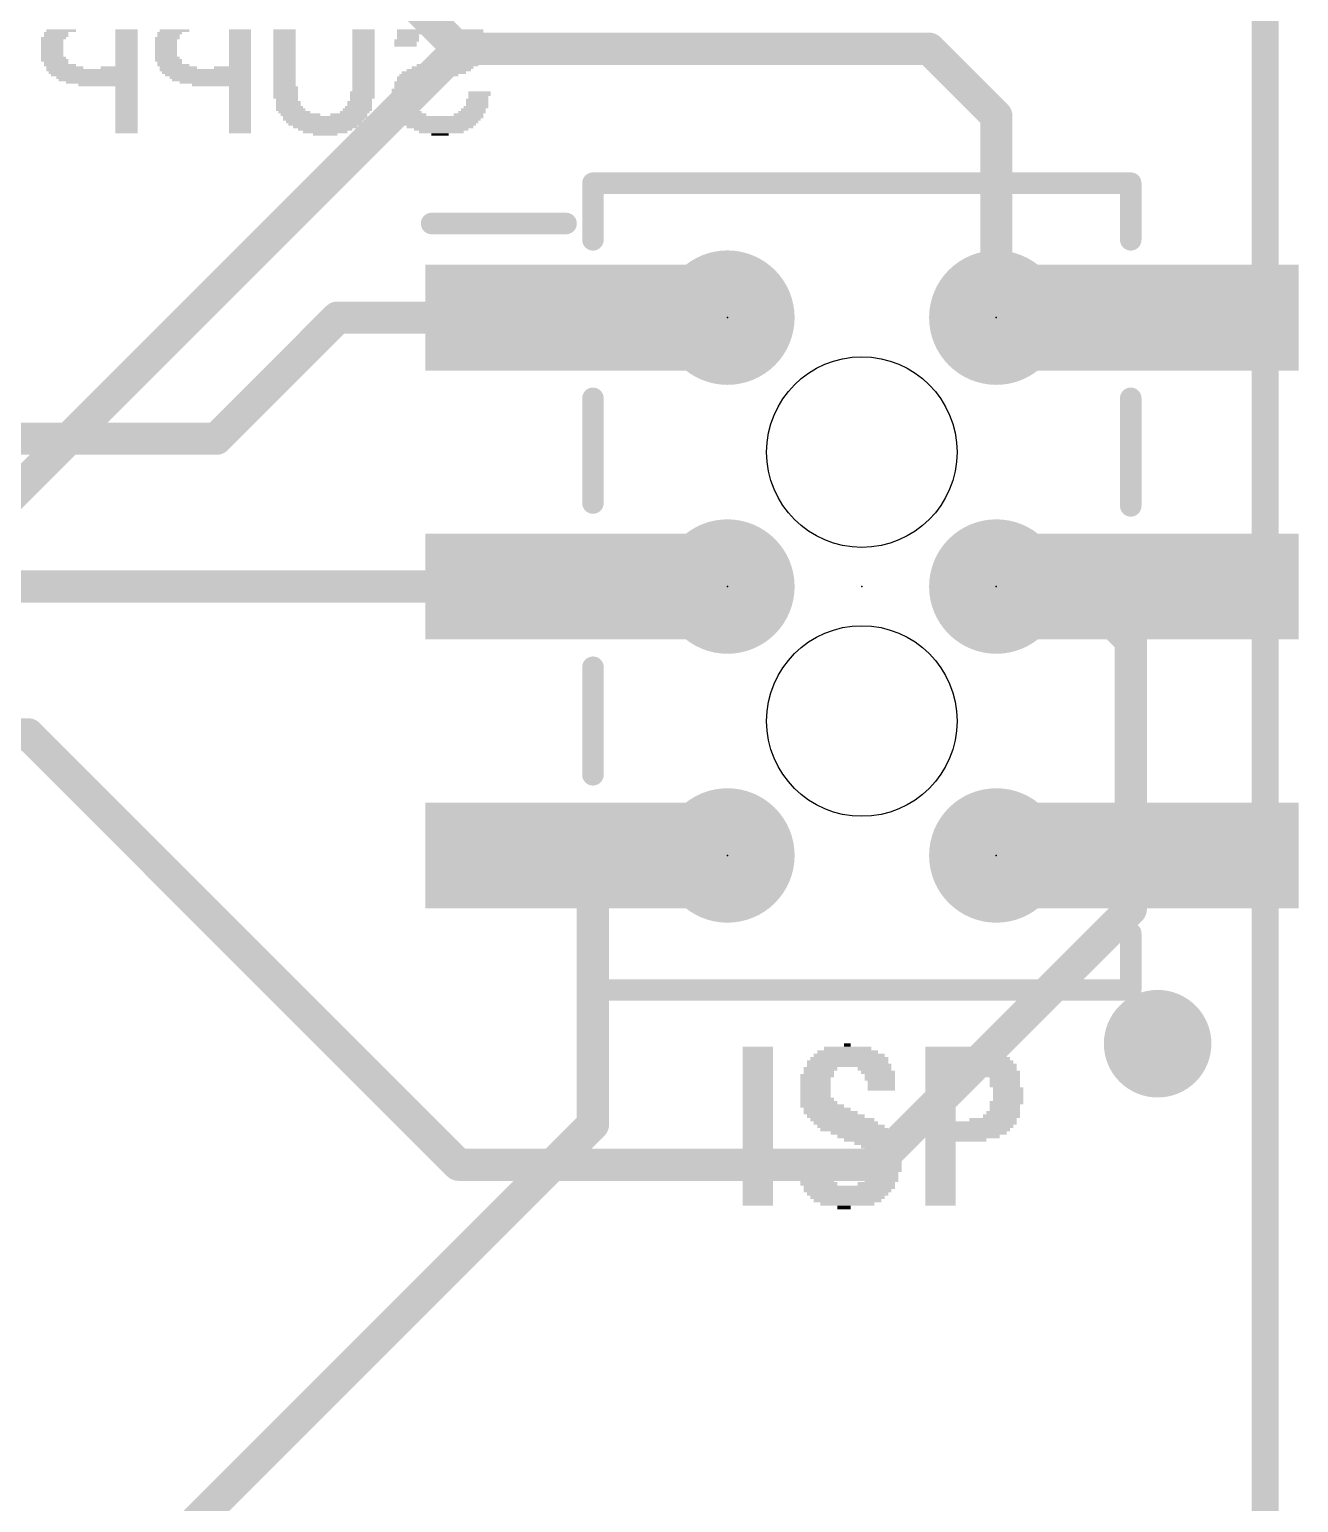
# Model space of a CAD drawing. Extents: x -0.75 to 3.47, y -1.8 to 2.11.
# Drawn here: x 2.24 to 2.712, y 0.759 to 1.307 of the extents above; entities that cross this region are included whole.
import ezdxf

# ---------------------------------------------------------------- set-up
doc = ezdxf.new("R2010")
doc.units = 0
doc.header["$MEASUREMENT"] = 0
doc.layers.get('0').update_dxf_attribs({"linetype": 'CONTINUOUS'})
for name, color, linetype in [('1', 22, 'CONTINUOUS'), ('16', 175, 'CONTINUOUS'), ('18', 82, 'CONTINUOUS'), ('20', 7, 'CONTINUOUS'), ('21', 32, 'CONTINUOUS'), ('22', 2, 'CONTINUOUS'), ('23', 7, 'CONTINUOUS'), ('24', 7, 'CONTINUOUS'), ('51', 53, 'CONTINUOUS')]:
    doc.layers.add(name, color=color, linetype=linetype)

# ---------------------------------------------------------------- blocks, each defined once
blk = doc.blocks.new('RECT')
blk.add_solid([(-0.5, -0.5), (0.5, -0.5), (-0.5, 0.5), (0.5, 0.5)])
blk = doc.blocks.new('PIE')
at = {"const_width": 0.5}
blk.add_lwpolyline([(0, -0.25, 1), (0, 0.25, 1), (0, -0.25)], format="xyb", dxfattribs=at)
blk = doc.blocks.new('ROUNDV')
at = {"const_width": 0.5}
blk.add_lwpolyline([(0, -0.25, 1), (0, 0.25, 1), (0, -0.25)], format="xyb", dxfattribs=at)

msp = doc.modelspace()

# ---------------------------------------------------------------- linework, layer by layer
at = {"layer": '1'}
for points, const_width in [([(2.7, 1.49), (2.7, 0.2)], 0.01), ([(2.4, 1.3), (2.37, 1.33)], 0.012), ([(2.2, 1.1), (2.4, 1.3)], 0.012), ([(2.4, 1.3), (2.575, 1.3)], 0.012), ([(2.575, 1.3), (2.6, 1.275)], 0.012), ([(2.6, 1.2), (2.6, 1.275)], 0.012), ([(2.45, 1.2), (2.5, 1.2)], 0.012), ([(2.65, 1.2), (2.6, 1.2)], 0.012), ([(2.45, 1.1), (2.5, 1.1)], 0.012), ([(2.65, 1.1), (2.6, 1.1)], 0.012), ([(2.45, 1), (2.5, 1)], 0.012), ([(2.45, 0.9), (2.45, 1)], 0.012), ([(2.075, 0.525), (2.45, 0.9)], 0.012)]:
    msp.add_lwpolyline(points, dxfattribs=dict(at, const_width=const_width))
at = {"layer": '1', "const_width": 0.006}
for points in [[(2.4, 1.303, 1), (2.4, 1.297)], [(2.402121, 1.297879, 1), (2.397879, 1.302121)], [(2.397879, 1.297879, 1), (2.402121, 1.302121)], [(2.577121, 1.302121, 1), (2.572879, 1.297879)], [(2.575, 1.297, 1), (2.575, 1.303)], [(2.603, 1.275, 1), (2.597, 1.275)], [(2.597879, 1.272879, 1), (2.602121, 1.277121)], [(2.45, 1.203, 1), (2.45, 1.197)], [(2.5, 1.197, 1), (2.5, 1.203)], [(2.6, 1.203, 1), (2.6, 1.197)], [(2.65, 1.197, 1), (2.65, 1.203)], [(2.597, 1.2, 1), (2.603, 1.2)], [(2.45, 1.103, 1), (2.45, 1.097)], [(2.5, 1.097, 1), (2.5, 1.103)], [(2.6, 1.103, 1), (2.6, 1.097)], [(2.65, 1.097, 1), (2.65, 1.103)], [(2.45, 1.003, 1), (2.45, 0.997)], [(2.453, 1, 1), (2.447, 1)], [(2.5, 0.997, 1), (2.5, 1.003)], [(2.452121, 0.897879, 1), (2.447879, 0.902121)], [(2.447, 0.9, 1), (2.453, 0.9)]]:
    msp.add_lwpolyline(points, format="xyb", dxfattribs=at)
at = {"layer": '16'}
for points, const_width in [([(2.7, 1.49), (2.7, 0.2)], 0.01), ([(2.355, 1.2), (2.31, 1.155)], 0.012), ([(2.5, 1.2), (2.355, 1.2)], 0.012), ([(2.31, 1.155), (1.545, 1.155)], 0.012), ([(1.555, 1.1), (2.5, 1.1)], 0.012), ([(2.6, 1.1), (2.63, 1.1)], 0.012), ([(2.63, 1.1), (2.65, 1.08)], 0.012), ([(2.65, 1.08), (2.65, 0.98)], 0.012), ([(2.24, 1.045), (1.555, 1.045)], 0.012), ([(2.4, 0.885), (2.24, 1.045)], 0.012), ([(2.555, 0.885), (2.65, 0.98)], 0.012), ([(2.555, 0.885), (2.4, 0.885)], 0.012)]:
    msp.add_lwpolyline(points, dxfattribs=dict(at, const_width=const_width))
at = {"layer": '16', "const_width": 0.006}
for points in [[(2.355, 1.203, 1), (2.355, 1.197)], [(2.357121, 1.197879, 1), (2.352879, 1.202121)], [(2.5, 1.197, 1), (2.5, 1.203)], [(2.307879, 1.157121, 1), (2.312121, 1.152879)], [(2.31, 1.152, 1), (2.31, 1.158)], [(2.5, 1.097, 1), (2.5, 1.103)], [(2.6, 1.103, 1), (2.6, 1.097)], [(2.632121, 1.102121, 1), (2.627879, 1.097879)], [(2.63, 1.097, 1), (2.63, 1.103)], [(2.653, 1.08, 1), (2.647, 1.08)], [(2.647879, 1.077879, 1), (2.652121, 1.082121)], [(2.242121, 1.047121, 1), (2.237879, 1.042879)], [(2.24, 1.042, 1), (2.24, 1.048)], [(2.647, 0.98, 1), (2.653, 0.98)], [(2.652121, 0.977879, 1), (2.647879, 0.982121)], [(2.4, 0.888, 1), (2.4, 0.882)], [(2.397879, 0.882879, 1), (2.402121, 0.887121)], [(2.552879, 0.887121, 1), (2.557121, 0.882879)], [(2.555, 0.882, 1), (2.555, 0.888)]]:
    msp.add_lwpolyline(points, format="xyb", dxfattribs=at)
at = {"layer": '20', "const_width": 0.008}
msp.add_lwpolyline([(2.7, 1.49), (2.7, 0.2)], dxfattribs=at)
at = {"layer": '20'}
for centre in [(2.55, 1.15), (2.55, 1.05)]:
    msp.add_circle(centre, 0.035433, dxfattribs=at)
at = {"layer": '21', "const_width": 0.008}
for points in [[(2.65, 1.25), (2.45, 1.25)], [(2.45, 1.25), (2.45, 1.228937)], [(2.65, 1.228937), (2.65, 1.25)], [(2.39, 1.235), (2.44, 1.235)], [(2.45, 1.17), (2.45, 1.131063)], [(2.65, 1.17), (2.65, 1.13)], [(2.45, 1.07), (2.45, 1.03)], [(2.65, 1.07), (2.65, 1.03)], [(2.45, 0.95), (2.45, 0.971063)], [(2.65, 0.971063), (2.65, 0.95)], [(2.65, 0.95), (2.45, 0.95)]]:
    msp.add_lwpolyline(points, dxfattribs=at)
at = {"layer": '21', "const_width": 0.004}
for points in [[(2.45, 1.252, 1), (2.45, 1.248)], [(2.452, 1.25, 1), (2.448, 1.25)], [(2.652, 1.25, 1), (2.648, 1.25)], [(2.65, 1.248, 1), (2.65, 1.252)], [(2.39, 1.237, 1), (2.39, 1.233)], [(2.44, 1.233, 1), (2.44, 1.237)], [(2.448, 1.228937, 1), (2.452, 1.228937)], [(2.648, 1.228937, 1), (2.652, 1.228937)], [(2.452, 1.17, 1), (2.448, 1.17)], [(2.652, 1.17, 1), (2.648, 1.17)], [(2.448, 1.131063, 1), (2.452, 1.131063)], [(2.648, 1.13, 1), (2.652, 1.13)], [(2.452, 1.07, 1), (2.448, 1.07)], [(2.652, 1.07, 1), (2.648, 1.07)], [(2.448, 1.03, 1), (2.452, 1.03)], [(2.648, 1.03, 1), (2.652, 1.03)], [(2.452, 0.971063, 1), (2.448, 0.971063)], [(2.652, 0.971063, 1), (2.648, 0.971063)], [(2.45, 0.952, 1), (2.45, 0.948)], [(2.65, 0.948, 1), (2.65, 0.952)], [(2.448, 0.95, 1), (2.452, 0.95)], [(2.648, 0.95, 1), (2.652, 0.95)]]:
    msp.add_lwpolyline(points, format="xyb", dxfattribs=at)
at = {"layer": '23'}
msp.add_point((2.55, 1.1), dxfattribs=at)
at = {"layer": '24'}
for p in [(2.5, 1.2), (2.6, 1.2), (2.5, 1.1), (2.6, 1.1), (2.5, 1), (2.6, 1)]:
    msp.add_point(p, dxfattribs=at)

# ---------------------------------------------------------------- block references
at = {"layer": '1', "xscale": 0.124803, "yscale": 0.03937}
for p in [(2.45, 1.2), (2.65, 1.2), (2.45, 1.1), (2.65, 1.1), (2.45, 1), (2.65, 1)]:
    msp.add_blockref('RECT', p, dxfattribs=at)
at = {"layer": '16', "xscale": 0.05, "yscale": 0.05}
for p in [(2.5, 1.2), (2.6, 1.2), (2.5, 1.1), (2.6, 1.1), (2.5, 1), (2.6, 1)]:
    msp.add_blockref('PIE', p, dxfattribs=at)
at = {"layer": '18', "xscale": 0.04, "yscale": 0.04}
for p in [(2.5, 1.2), (2.5, 1.2), (2.6, 1.2), (2.6, 1.2), (2.5, 1.1), (2.5, 1.1), (2.6, 1.1), (2.6, 1.1), (2.5, 1), (2.5, 1), (2.6, 1), (2.6, 1), (2.66, 0.93), (2.66, 0.93)]:
    msp.add_blockref('ROUNDV', p, dxfattribs=at)
at = {"layer": '21'}
for p, xscale, yscale in [((2.51135, 0.92821), 0.0113, 0.00126), ((2.51135, 0.92695), 0.0113, 0.00126), ((2.51135, 0.92569), 0.0113, 0.00126), ((2.5453, 0.92569), 0.0264, 0.00126), ((2.5447, 0.92695), 0.0226, 0.00126), ((2.5447, 0.92821), 0.0176, 0.00126), ((2.54465, 0.929465), 0.0025, 0.00125), ((2.58495, 0.92821), 0.0227, 0.00126), ((2.58745, 0.92695), 0.0277, 0.00126), ((2.5887, 0.92569), 0.0302, 0.00126), ((2.51135, 0.924435), 0.0113, 0.00125), ((2.51135, 0.92318), 0.0113, 0.00126), ((2.51135, 0.92192), 0.0113, 0.00126), ((2.51135, 0.92066), 0.0113, 0.00126), ((2.5346, 0.92066), 0.0126, 0.00126), ((2.5447, 0.92318), 0.0302, 0.00126), ((2.5453, 0.92192), 0.0314, 0.00126), ((2.5453, 0.924435), 0.029, 0.00125), ((2.55475, 0.92066), 0.0125, 0.00126), ((2.58935, 0.924435), 0.0315, 0.00125), ((2.58995, 0.92318), 0.0327, 0.00126), ((2.5906, 0.92192), 0.034, 0.00126), ((2.5906, 0.92066), 0.034, 0.00126), ((2.51135, 0.9194), 0.0113, 0.00126), ((2.51135, 0.918145), 0.0113, 0.00125), ((2.51135, 0.91689), 0.0113, 0.00126), ((2.51135, 0.91563), 0.0113, 0.00126), ((2.51135, 0.91437), 0.0113, 0.00126), ((2.5334, 0.918145), 0.0126, 0.00125), ((2.53275, 0.91689), 0.0113, 0.00126), ((2.53275, 0.91563), 0.0113, 0.00126), ((2.53275, 0.91437), 0.0113, 0.00126), ((2.534, 0.9194), 0.0114, 0.00126), ((2.556, 0.9194), 0.0126, 0.00126), ((2.55665, 0.918145), 0.0113, 0.00125), ((2.55665, 0.91689), 0.0113, 0.00126), ((2.55725, 0.91563), 0.0101, 0.00126), ((2.55725, 0.91437), 0.0101, 0.00126), ((2.57925, 0.9194), 0.0113, 0.00126), ((2.57925, 0.918145), 0.0113, 0.00125), ((2.57925, 0.91689), 0.0113, 0.00126), ((2.57925, 0.91563), 0.0113, 0.00126), ((2.57925, 0.91437), 0.0113, 0.00126), ((2.60125, 0.9194), 0.0151, 0.00126), ((2.60255, 0.918145), 0.0125, 0.00125), ((2.60315, 0.91689), 0.0113, 0.00126), ((2.60315, 0.91563), 0.0113, 0.00126), ((2.60315, 0.91437), 0.0113, 0.00126), ((2.51135, 0.91311), 0.0113, 0.00126), ((2.51135, 0.911855), 0.0113, 0.00125), ((2.51135, 0.9106), 0.0113, 0.00126), ((2.51135, 0.90934), 0.0113, 0.00126), ((2.53275, 0.91311), 0.0113, 0.00126), ((2.53275, 0.911855), 0.0113, 0.00125), ((2.53275, 0.9106), 0.0113, 0.00126), ((2.5334, 0.90934), 0.0126, 0.00126), ((2.55725, 0.91311), 0.0101, 0.00126), ((2.57925, 0.91311), 0.0113, 0.00126), ((2.57925, 0.911855), 0.0113, 0.00125), ((2.57925, 0.9106), 0.0113, 0.00126), ((2.57925, 0.90934), 0.0113, 0.00126), ((2.60445, 0.91311), 0.0113, 0.00126), ((2.60445, 0.911855), 0.0113, 0.00125), ((2.60445, 0.9106), 0.0113, 0.00126), ((2.60445, 0.90934), 0.0113, 0.00126), ((2.51135, 0.90808), 0.0113, 0.00126), ((2.51135, 0.90682), 0.0113, 0.00126), ((2.51135, 0.905565), 0.0113, 0.00125), ((2.51135, 0.90431), 0.0113, 0.00126), ((2.534, 0.90808), 0.0138, 0.00126), ((2.53525, 0.90682), 0.0163, 0.00126), ((2.5371, 0.905565), 0.0176, 0.00125), ((2.5384, 0.90431), 0.0202, 0.00126), ((2.57925, 0.90808), 0.0113, 0.00126), ((2.57925, 0.90682), 0.0113, 0.00126), ((2.57925, 0.905565), 0.0113, 0.00125), ((2.57925, 0.90431), 0.0113, 0.00126), ((2.60255, 0.90431), 0.0125, 0.00126), ((2.6038, 0.90808), 0.0126, 0.00126), ((2.60315, 0.90682), 0.0113, 0.00126), ((2.60315, 0.905565), 0.0113, 0.00125), ((2.51135, 0.90305), 0.0113, 0.00126), ((2.51135, 0.90179), 0.0113, 0.00126), ((2.51135, 0.900535), 0.0113, 0.00125), ((2.51135, 0.89928), 0.0113, 0.00126), ((2.51135, 0.89802), 0.0113, 0.00126), ((2.5403, 0.90305), 0.0214, 0.00126), ((2.54275, 0.90179), 0.0239, 0.00126), ((2.54405, 0.900535), 0.0239, 0.00125), ((2.54595, 0.89928), 0.0251, 0.00126), ((2.5472, 0.89802), 0.0252, 0.00126), ((2.57925, 0.90305), 0.0113, 0.00126), ((2.57925, 0.90179), 0.0113, 0.00126), ((2.5906, 0.900535), 0.034, 0.00125), ((2.58995, 0.89928), 0.0327, 0.00126), ((2.58935, 0.89802), 0.0315, 0.00126), ((2.5988, 0.90179), 0.0176, 0.00126), ((2.6019, 0.90305), 0.0138, 0.00126), ((2.51135, 0.89676), 0.0113, 0.00126), ((2.51135, 0.8955), 0.0113, 0.00126), ((2.51135, 0.894245), 0.0113, 0.00125), ((2.51135, 0.89299), 0.0113, 0.00126), ((2.5497, 0.89676), 0.0226, 0.00126), ((2.5516, 0.8955), 0.0214, 0.00126), ((2.5535, 0.894245), 0.0202, 0.00125), ((2.5554, 0.89299), 0.0164, 0.00126), ((2.5887, 0.89676), 0.0302, 0.00126), ((2.58745, 0.8955), 0.0277, 0.00126), ((2.58495, 0.894245), 0.0227, 0.00125), ((2.57925, 0.89299), 0.0113, 0.00126), ((2.51135, 0.89173), 0.0113, 0.00126), ((2.51135, 0.89047), 0.0113, 0.00126), ((2.51135, 0.88921), 0.0113, 0.00126), ((2.51135, 0.887955), 0.0113, 0.00125), ((2.55665, 0.89173), 0.0139, 0.00126), ((2.5579, 0.89047), 0.0138, 0.00126), ((2.5579, 0.88921), 0.0138, 0.00126), ((2.5585, 0.887955), 0.0126, 0.00125), ((2.57925, 0.89173), 0.0113, 0.00126), ((2.57925, 0.89047), 0.0113, 0.00126), ((2.57925, 0.88921), 0.0113, 0.00126), ((2.57925, 0.887955), 0.0113, 0.00125), ((2.51135, 0.8867), 0.0113, 0.00126), ((2.51135, 0.88544), 0.0113, 0.00126), ((2.51135, 0.88418), 0.0113, 0.00126), ((2.51135, 0.882925), 0.0113, 0.00125), ((2.51135, 0.88167), 0.0113, 0.00126), ((2.53145, 0.8867), 0.0113, 0.00126), ((2.53145, 0.88544), 0.0113, 0.00126), ((2.53145, 0.88418), 0.0113, 0.00126), ((2.53145, 0.882925), 0.0113, 0.00125), ((2.53275, 0.88167), 0.0113, 0.00126), ((2.5585, 0.8867), 0.0126, 0.00126), ((2.5585, 0.88544), 0.0126, 0.00126), ((2.5585, 0.88418), 0.0126, 0.00126), ((2.5585, 0.882925), 0.0126, 0.00125), ((2.5579, 0.88167), 0.0114, 0.00126), ((2.57925, 0.8867), 0.0113, 0.00126), ((2.57925, 0.88544), 0.0113, 0.00126), ((2.57925, 0.88418), 0.0113, 0.00126), ((2.57925, 0.882925), 0.0113, 0.00125), ((2.57925, 0.88167), 0.0113, 0.00126), ((2.51135, 0.88041), 0.0113, 0.00126), ((2.51135, 0.87915), 0.0113, 0.00126), ((2.51135, 0.87789), 0.0113, 0.00126), ((2.51135, 0.876635), 0.0113, 0.00125), ((2.53275, 0.88041), 0.0113, 0.00126), ((2.5334, 0.87915), 0.0126, 0.00126), ((2.534, 0.87789), 0.0138, 0.00126), ((2.5453, 0.876635), 0.034, 0.00125), ((2.5554, 0.87789), 0.0138, 0.00126), ((2.5573, 0.87915), 0.0126, 0.00126), ((2.5579, 0.88041), 0.0114, 0.00126), ((2.57925, 0.88041), 0.0113, 0.00126), ((2.57925, 0.87915), 0.0113, 0.00126), ((2.57925, 0.87789), 0.0113, 0.00126), ((2.57925, 0.876635), 0.0113, 0.00125), ((2.51135, 0.87538), 0.0113, 0.00126), ((2.51135, 0.87412), 0.0113, 0.00126), ((2.51135, 0.87286), 0.0113, 0.00126), ((2.51135, 0.8716), 0.0113, 0.00126), ((2.54465, 0.87538), 0.0327, 0.00126), ((2.5447, 0.87412), 0.0302, 0.00126), ((2.54465, 0.87286), 0.0277, 0.00126), ((2.5447, 0.8716), 0.0252, 0.00126), ((2.57925, 0.87538), 0.0113, 0.00126), ((2.57925, 0.87412), 0.0113, 0.00126), ((2.57925, 0.87286), 0.0113, 0.00126), ((2.57925, 0.8716), 0.0113, 0.00126), ((2.51135, 0.870345), 0.0113, 0.00125), ((2.54465, 0.870345), 0.0201, 0.00125), ((2.5434, 0.86909), 0.005, 0.00126), ((2.57925, 0.870345), 0.0113, 0.00125)]:
    msp.add_blockref('RECT', p, dxfattribs=dict(at, xscale=xscale, yscale=yscale))
at = {"layer": '22', "rotation": 180}
for p, xscale, yscale in [((2.249384, 1.303952), 0.0092, 0.0009199999999999999), ((2.250334, 1.305787), 0.0091, 0.00091), ((2.250334, 1.304872), 0.0091, 0.0009199999999999999), ((2.252184, 1.306702), 0.011, 0.0009199999999999999), ((2.276534, 1.306702), 0.0083, 0.0009199999999999999), ((2.276534, 1.305787), 0.0083, 0.00091), ((2.276534, 1.304872), 0.0083, 0.0009199999999999999), ((2.276534, 1.303952), 0.0083, 0.0009199999999999999), ((2.291684, 1.303952), 0.0092, 0.0009199999999999999), ((2.292584, 1.305787), 0.0092, 0.00091), ((2.292134, 1.304872), 0.0083, 0.0009199999999999999), ((2.294384, 1.306702), 0.011, 0.0009199999999999999), ((2.318734, 1.306702), 0.0083, 0.0009199999999999999), ((2.318734, 1.305787), 0.0083, 0.00091), ((2.318734, 1.304872), 0.0083, 0.0009199999999999999), ((2.318734, 1.303952), 0.0083, 0.0009199999999999999), ((2.335284, 1.306702), 0.0082, 0.0009199999999999999), ((2.335284, 1.305787), 0.0082, 0.00091), ((2.335284, 1.304872), 0.0082, 0.0009199999999999999), ((2.335284, 1.303952), 0.0082, 0.0009199999999999999), ((2.364634, 1.306702), 0.0083, 0.0009199999999999999), ((2.364634, 1.305787), 0.0083, 0.00091), ((2.364634, 1.304872), 0.0083, 0.0009199999999999999), ((2.364634, 1.303952), 0.0083, 0.0009199999999999999), ((2.382134, 1.306702), 0.0101, 0.0009199999999999999), ((2.381684, 1.305787), 0.0092, 0.00091), ((2.381184, 1.304872), 0.0082, 0.0009199999999999999), ((2.381184, 1.303952), 0.0082, 0.0009199999999999999), ((2.404584, 1.306702), 0.0092, 0.0009199999999999999), ((2.405084, 1.305787), 0.0082, 0.00091), ((2.405084, 1.304872), 0.0082, 0.0009199999999999999), ((2.405984, 1.303952), 0.0082, 0.0009199999999999999), ((2.248934, 1.303032), 0.0083, 0.0009199999999999999), ((2.248934, 1.302112), 0.0083, 0.0009199999999999999), ((2.248934, 1.301192), 0.0083, 0.0009199999999999999), ((2.248934, 1.300277), 0.0083, 0.00091), ((2.248934, 1.299362), 0.0083, 0.0009199999999999999), ((2.248934, 1.298442), 0.0083, 0.0009199999999999999), ((2.276534, 1.303032), 0.0083, 0.0009199999999999999), ((2.276534, 1.302112), 0.0083, 0.0009199999999999999), ((2.276534, 1.301192), 0.0083, 0.0009199999999999999), ((2.276534, 1.300277), 0.0083, 0.00091), ((2.276534, 1.299362), 0.0083, 0.0009199999999999999), ((2.276534, 1.298442), 0.0083, 0.0009199999999999999), ((2.291184, 1.303032), 0.0082, 0.0009199999999999999), ((2.291184, 1.302112), 0.0082, 0.0009199999999999999), ((2.291184, 1.301192), 0.0082, 0.0009199999999999999), ((2.291184, 1.300277), 0.0082, 0.00091), ((2.291184, 1.299362), 0.0082, 0.0009199999999999999), ((2.291184, 1.298442), 0.0082, 0.0009199999999999999), ((2.318734, 1.303032), 0.0083, 0.0009199999999999999), ((2.318734, 1.302112), 0.0083, 0.0009199999999999999), ((2.318734, 1.301192), 0.0083, 0.0009199999999999999), ((2.318734, 1.300277), 0.0083, 0.00091), ((2.318734, 1.299362), 0.0083, 0.0009199999999999999), ((2.318734, 1.298442), 0.0083, 0.0009199999999999999), ((2.335284, 1.303032), 0.0082, 0.0009199999999999999), ((2.335284, 1.302112), 0.0082, 0.0009199999999999999), ((2.335284, 1.301192), 0.0082, 0.0009199999999999999), ((2.335284, 1.300277), 0.0082, 0.00091), ((2.335284, 1.299362), 0.0082, 0.0009199999999999999), ((2.335284, 1.298442), 0.0082, 0.0009199999999999999), ((2.364634, 1.303032), 0.0083, 0.0009199999999999999), ((2.364634, 1.302112), 0.0083, 0.0009199999999999999), ((2.364634, 1.301192), 0.0083, 0.0009199999999999999), ((2.364634, 1.300277), 0.0083, 0.00091), ((2.364634, 1.299362), 0.0083, 0.0009199999999999999), ((2.364634, 1.298442), 0.0083, 0.0009199999999999999), ((2.380734, 1.303032), 0.0091, 0.0009199999999999999), ((2.380284, 1.302112), 0.0082, 0.0009199999999999999), ((2.380284, 1.301192), 0.0082, 0.0009199999999999999), ((2.404134, 1.298442), 0.0101, 0.0009199999999999999), ((2.405534, 1.301192), 0.0091, 0.0009199999999999999), ((2.405534, 1.300277), 0.0091, 0.00091), ((2.405084, 1.299362), 0.0082, 0.0009199999999999999), ((2.405984, 1.303032), 0.0082, 0.0009199999999999999), ((2.405984, 1.302112), 0.0082, 0.0009199999999999999), ((2.248934, 1.297522), 0.0083, 0.0009199999999999999), ((2.249384, 1.296602), 0.0092, 0.0009199999999999999), ((2.249834, 1.295682), 0.0101, 0.0009199999999999999), ((2.250334, 1.294767), 0.0091, 0.00091), ((2.251734, 1.293852), 0.0119, 0.0009199999999999999), ((2.253584, 1.292932), 0.0138, 0.0009199999999999999), ((2.273784, 1.292932), 0.0138, 0.0009199999999999999), ((2.276534, 1.297522), 0.0083, 0.0009199999999999999), ((2.276534, 1.296602), 0.0083, 0.0009199999999999999), ((2.276534, 1.295682), 0.0083, 0.0009199999999999999), ((2.276534, 1.294767), 0.0083, 0.00091), ((2.276534, 1.293852), 0.0083, 0.0009199999999999999), ((2.291184, 1.297522), 0.0082, 0.0009199999999999999), ((2.291684, 1.296602), 0.0092, 0.0009199999999999999), ((2.292134, 1.295682), 0.0101, 0.0009199999999999999), ((2.292584, 1.294767), 0.0092, 0.00091), ((2.293934, 1.293852), 0.0119, 0.0009199999999999999), ((2.295784, 1.292932), 0.0138, 0.0009199999999999999), ((2.315984, 1.292932), 0.0138, 0.0009199999999999999), ((2.318734, 1.297522), 0.0083, 0.0009199999999999999), ((2.318734, 1.296602), 0.0083, 0.0009199999999999999), ((2.318734, 1.295682), 0.0083, 0.0009199999999999999), ((2.318734, 1.294767), 0.0083, 0.00091), ((2.318734, 1.293852), 0.0083, 0.0009199999999999999), ((2.335284, 1.297522), 0.0082, 0.0009199999999999999), ((2.335284, 1.296602), 0.0082, 0.0009199999999999999), ((2.335284, 1.295682), 0.0082, 0.0009199999999999999), ((2.335284, 1.294767), 0.0082, 0.00091), ((2.335284, 1.293852), 0.0082, 0.0009199999999999999), ((2.335284, 1.292932), 0.0082, 0.0009199999999999999), ((2.364634, 1.297522), 0.0083, 0.0009199999999999999), ((2.364634, 1.296602), 0.0083, 0.0009199999999999999), ((2.364634, 1.295682), 0.0083, 0.0009199999999999999), ((2.364634, 1.294767), 0.0083, 0.00091), ((2.364634, 1.293852), 0.0083, 0.0009199999999999999), ((2.364634, 1.292932), 0.0083, 0.0009199999999999999), ((2.394034, 1.292932), 0.0229, 0.0009199999999999999), ((2.395884, 1.293852), 0.023, 0.0009199999999999999), ((2.398184, 1.294767), 0.0202, 0.00091), ((2.399534, 1.295682), 0.0175, 0.0009199999999999999), ((2.401384, 1.296602), 0.0138, 0.0009199999999999999), ((2.403234, 1.297522), 0.0119, 0.0009199999999999999), ((2.263684, 1.292012), 0.034, 0.0009199999999999999), ((2.264134, 1.291092), 0.0331, 0.0009199999999999999), ((2.264584, 1.290177), 0.0322, 0.00091), ((2.265534, 1.289262), 0.0303, 0.0009199999999999999), ((2.265984, 1.288342), 0.0294, 0.0009199999999999999), ((2.267334, 1.287422), 0.0267, 0.0009199999999999999), ((2.305884, 1.292012), 0.034, 0.0009199999999999999), ((2.306334, 1.291092), 0.0331, 0.0009199999999999999), ((2.306834, 1.290177), 0.0321, 0.00091), ((2.307734, 1.289262), 0.0303, 0.0009199999999999999), ((2.308184, 1.288342), 0.0294, 0.0009199999999999999), ((2.309584, 1.287422), 0.0266, 0.0009199999999999999), ((2.335284, 1.292012), 0.0082, 0.0009199999999999999), ((2.335284, 1.291092), 0.0082, 0.0009199999999999999), ((2.335284, 1.290177), 0.0082, 0.00091), ((2.335284, 1.289262), 0.0082, 0.0009199999999999999), ((2.335284, 1.288342), 0.0082, 0.0009199999999999999), ((2.335284, 1.287422), 0.0082, 0.0009199999999999999), ((2.364634, 1.292012), 0.0083, 0.0009199999999999999), ((2.364634, 1.291092), 0.0083, 0.0009199999999999999), ((2.364634, 1.290177), 0.0083, 0.00091), ((2.364634, 1.289262), 0.0083, 0.0009199999999999999), ((2.364634, 1.288342), 0.0083, 0.0009199999999999999), ((2.364634, 1.287422), 0.0083, 0.0009199999999999999), ((2.383034, 1.287422), 0.0137, 0.0009199999999999999), ((2.386734, 1.289262), 0.0193, 0.0009199999999999999), ((2.385334, 1.288342), 0.0165, 0.0009199999999999999), ((2.388984, 1.290177), 0.022, 0.00091), ((2.390834, 1.291092), 0.0239, 0.0009199999999999999), ((2.392634, 1.292012), 0.0239, 0.0009199999999999999), ((2.269634, 1.286502), 0.0221, 0.0009199999999999999), ((2.276534, 1.285582), 0.0083, 0.0009199999999999999), ((2.276534, 1.284667), 0.0083, 0.00091), ((2.276534, 1.283752), 0.0083, 0.0009199999999999999), ((2.276534, 1.282832), 0.0083, 0.0009199999999999999), ((2.276534, 1.281912), 0.0083, 0.0009199999999999999), ((2.311884, 1.286502), 0.022, 0.0009199999999999999), ((2.318734, 1.285582), 0.0083, 0.0009199999999999999), ((2.318734, 1.284667), 0.0083, 0.00091), ((2.318734, 1.283752), 0.0083, 0.0009199999999999999), ((2.318734, 1.282832), 0.0083, 0.0009199999999999999), ((2.318734, 1.281912), 0.0083, 0.0009199999999999999), ((2.335284, 1.286502), 0.0082, 0.0009199999999999999), ((2.335734, 1.285582), 0.0091, 0.0009199999999999999), ((2.335734, 1.284667), 0.0091, 0.00091), ((2.335734, 1.283752), 0.0091, 0.0009199999999999999), ((2.335734, 1.282832), 0.0091, 0.0009199999999999999), ((2.335734, 1.281912), 0.0091, 0.0009199999999999999), ((2.364184, 1.283752), 0.0092, 0.0009199999999999999), ((2.364184, 1.282832), 0.0092, 0.0009199999999999999), ((2.364184, 1.281912), 0.0092, 0.0009199999999999999), ((2.364634, 1.286502), 0.0083, 0.0009199999999999999), ((2.364634, 1.285582), 0.0083, 0.0009199999999999999), ((2.364634, 1.284667), 0.0083, 0.00091), ((2.378884, 1.281912), 0.0092, 0.0009199999999999999), ((2.379784, 1.284667), 0.0092, 0.00091), ((2.379334, 1.283752), 0.0083, 0.0009199999999999999), ((2.379334, 1.282832), 0.0083, 0.0009199999999999999), ((2.381684, 1.286502), 0.011, 0.0009199999999999999), ((2.380734, 1.285582), 0.0091, 0.0009199999999999999), ((2.407834, 1.283752), 0.0083, 0.0009199999999999999), ((2.407834, 1.282832), 0.0083, 0.0009199999999999999), ((2.407384, 1.281912), 0.0074, 0.0009199999999999999), ((2.276534, 1.280992), 0.0083, 0.0009199999999999999), ((2.276534, 1.280072), 0.0083, 0.0009199999999999999), ((2.276534, 1.279157), 0.0083, 0.00091), ((2.276534, 1.278242), 0.0083, 0.0009199999999999999), ((2.276534, 1.277322), 0.0083, 0.0009199999999999999), ((2.276534, 1.276402), 0.0083, 0.0009199999999999999), ((2.318734, 1.280992), 0.0083, 0.0009199999999999999), ((2.318734, 1.280072), 0.0083, 0.0009199999999999999), ((2.318734, 1.279157), 0.0083, 0.00091), ((2.318734, 1.278242), 0.0083, 0.0009199999999999999), ((2.318734, 1.277322), 0.0083, 0.0009199999999999999), ((2.318734, 1.276402), 0.0083, 0.0009199999999999999), ((2.336184, 1.280992), 0.0082, 0.0009199999999999999), ((2.336684, 1.280072), 0.0092, 0.0009199999999999999), ((2.336684, 1.279157), 0.0092, 0.00091), ((2.337134, 1.278242), 0.0101, 0.0009199999999999999), ((2.337584, 1.277322), 0.011, 0.0009199999999999999), ((2.338934, 1.276402), 0.0119, 0.0009199999999999999), ((2.361484, 1.276402), 0.011, 0.0009199999999999999), ((2.362384, 1.277322), 0.011, 0.0009199999999999999), ((2.362834, 1.278242), 0.0101, 0.0009199999999999999), ((2.363284, 1.280072), 0.0092, 0.0009199999999999999), ((2.363284, 1.279157), 0.0092, 0.00091), ((2.363734, 1.280992), 0.0083, 0.0009199999999999999), ((2.379334, 1.280992), 0.0083, 0.0009199999999999999), ((2.379334, 1.280072), 0.0083, 0.0009199999999999999), ((2.379334, 1.279157), 0.0083, 0.00091), ((2.379334, 1.278242), 0.0083, 0.0009199999999999999), ((2.380284, 1.277322), 0.0082, 0.0009199999999999999), ((2.381234, 1.276402), 0.0101, 0.0009199999999999999), ((2.405034, 1.276402), 0.0101, 0.0009199999999999999), ((2.405534, 1.277322), 0.0091, 0.0009199999999999999), ((2.406484, 1.278242), 0.0092, 0.0009199999999999999), ((2.406934, 1.280992), 0.0083, 0.0009199999999999999), ((2.406934, 1.280072), 0.0083, 0.0009199999999999999), ((2.406934, 1.279157), 0.0083, 0.00091), ((2.276534, 1.275482), 0.0083, 0.0009199999999999999), ((2.276534, 1.274562), 0.0083, 0.0009199999999999999), ((2.276534, 1.273647), 0.0083, 0.00091), ((2.276534, 1.272732), 0.0083, 0.0009199999999999999), ((2.276534, 1.271812), 0.0083, 0.0009199999999999999), ((2.276534, 1.270892), 0.0083, 0.0009199999999999999), ((2.318734, 1.275482), 0.0083, 0.0009199999999999999), ((2.318734, 1.274562), 0.0083, 0.0009199999999999999), ((2.318734, 1.273647), 0.0083, 0.00091), ((2.318734, 1.272732), 0.0083, 0.0009199999999999999), ((2.318734, 1.271812), 0.0083, 0.0009199999999999999), ((2.318734, 1.270892), 0.0083, 0.0009199999999999999), ((2.341234, 1.275482), 0.0147, 0.0009199999999999999), ((2.350434, 1.274562), 0.0313, 0.0009199999999999999), ((2.349934, 1.273647), 0.0303, 0.00091), ((2.349984, 1.272732), 0.0284, 0.0009199999999999999), ((2.350434, 1.271812), 0.0275, 0.0009199999999999999), ((2.350434, 1.270892), 0.0239, 0.0009199999999999999), ((2.359184, 1.275482), 0.0138, 0.0009199999999999999), ((2.382134, 1.275482), 0.0119, 0.0009199999999999999), ((2.393134, 1.274562), 0.0321, 0.0009199999999999999), ((2.393134, 1.273647), 0.0303, 0.00091), ((2.393134, 1.272732), 0.0285, 0.0009199999999999999), ((2.393134, 1.271812), 0.0267, 0.0009199999999999999), ((2.393084, 1.270892), 0.0248, 0.0009199999999999999), ((2.403684, 1.275482), 0.011, 0.0009199999999999999), ((2.276534, 1.269972), 0.0083, 0.0009199999999999999), ((2.276534, 1.269052), 0.0083, 0.0009199999999999999), ((2.318734, 1.269972), 0.0083, 0.0009199999999999999), ((2.318734, 1.269052), 0.0083, 0.0009199999999999999), ((2.350384, 1.269972), 0.0202, 0.0009199999999999999), ((2.350434, 1.269052), 0.0165, 0.0009199999999999999), ((2.350434, 1.268137), 0.0091, 0.00091), ((2.393584, 1.269972), 0.0202, 0.0009199999999999999), ((2.393584, 1.269052), 0.0166, 0.0009199999999999999), ((2.393134, 1.268137), 0.0065, 0.00091)]:
    msp.add_blockref('RECT', p, dxfattribs=dict(at, xscale=xscale, yscale=yscale))
at = {"layer": '51', "xscale": 0.025197, "yscale": 0.07874}
for p, rotation in [((2.441732, 1.2), 270), ((2.658268, 1.2), 90), ((2.441732, 1.1), 270), ((2.658268, 1.1), 90), ((2.441732, 1), 270), ((2.658268, 1), 90)]:
    msp.add_blockref('RECT', p, dxfattribs=dict(at, rotation=rotation))

doc.saveas('drawing.dxf')
